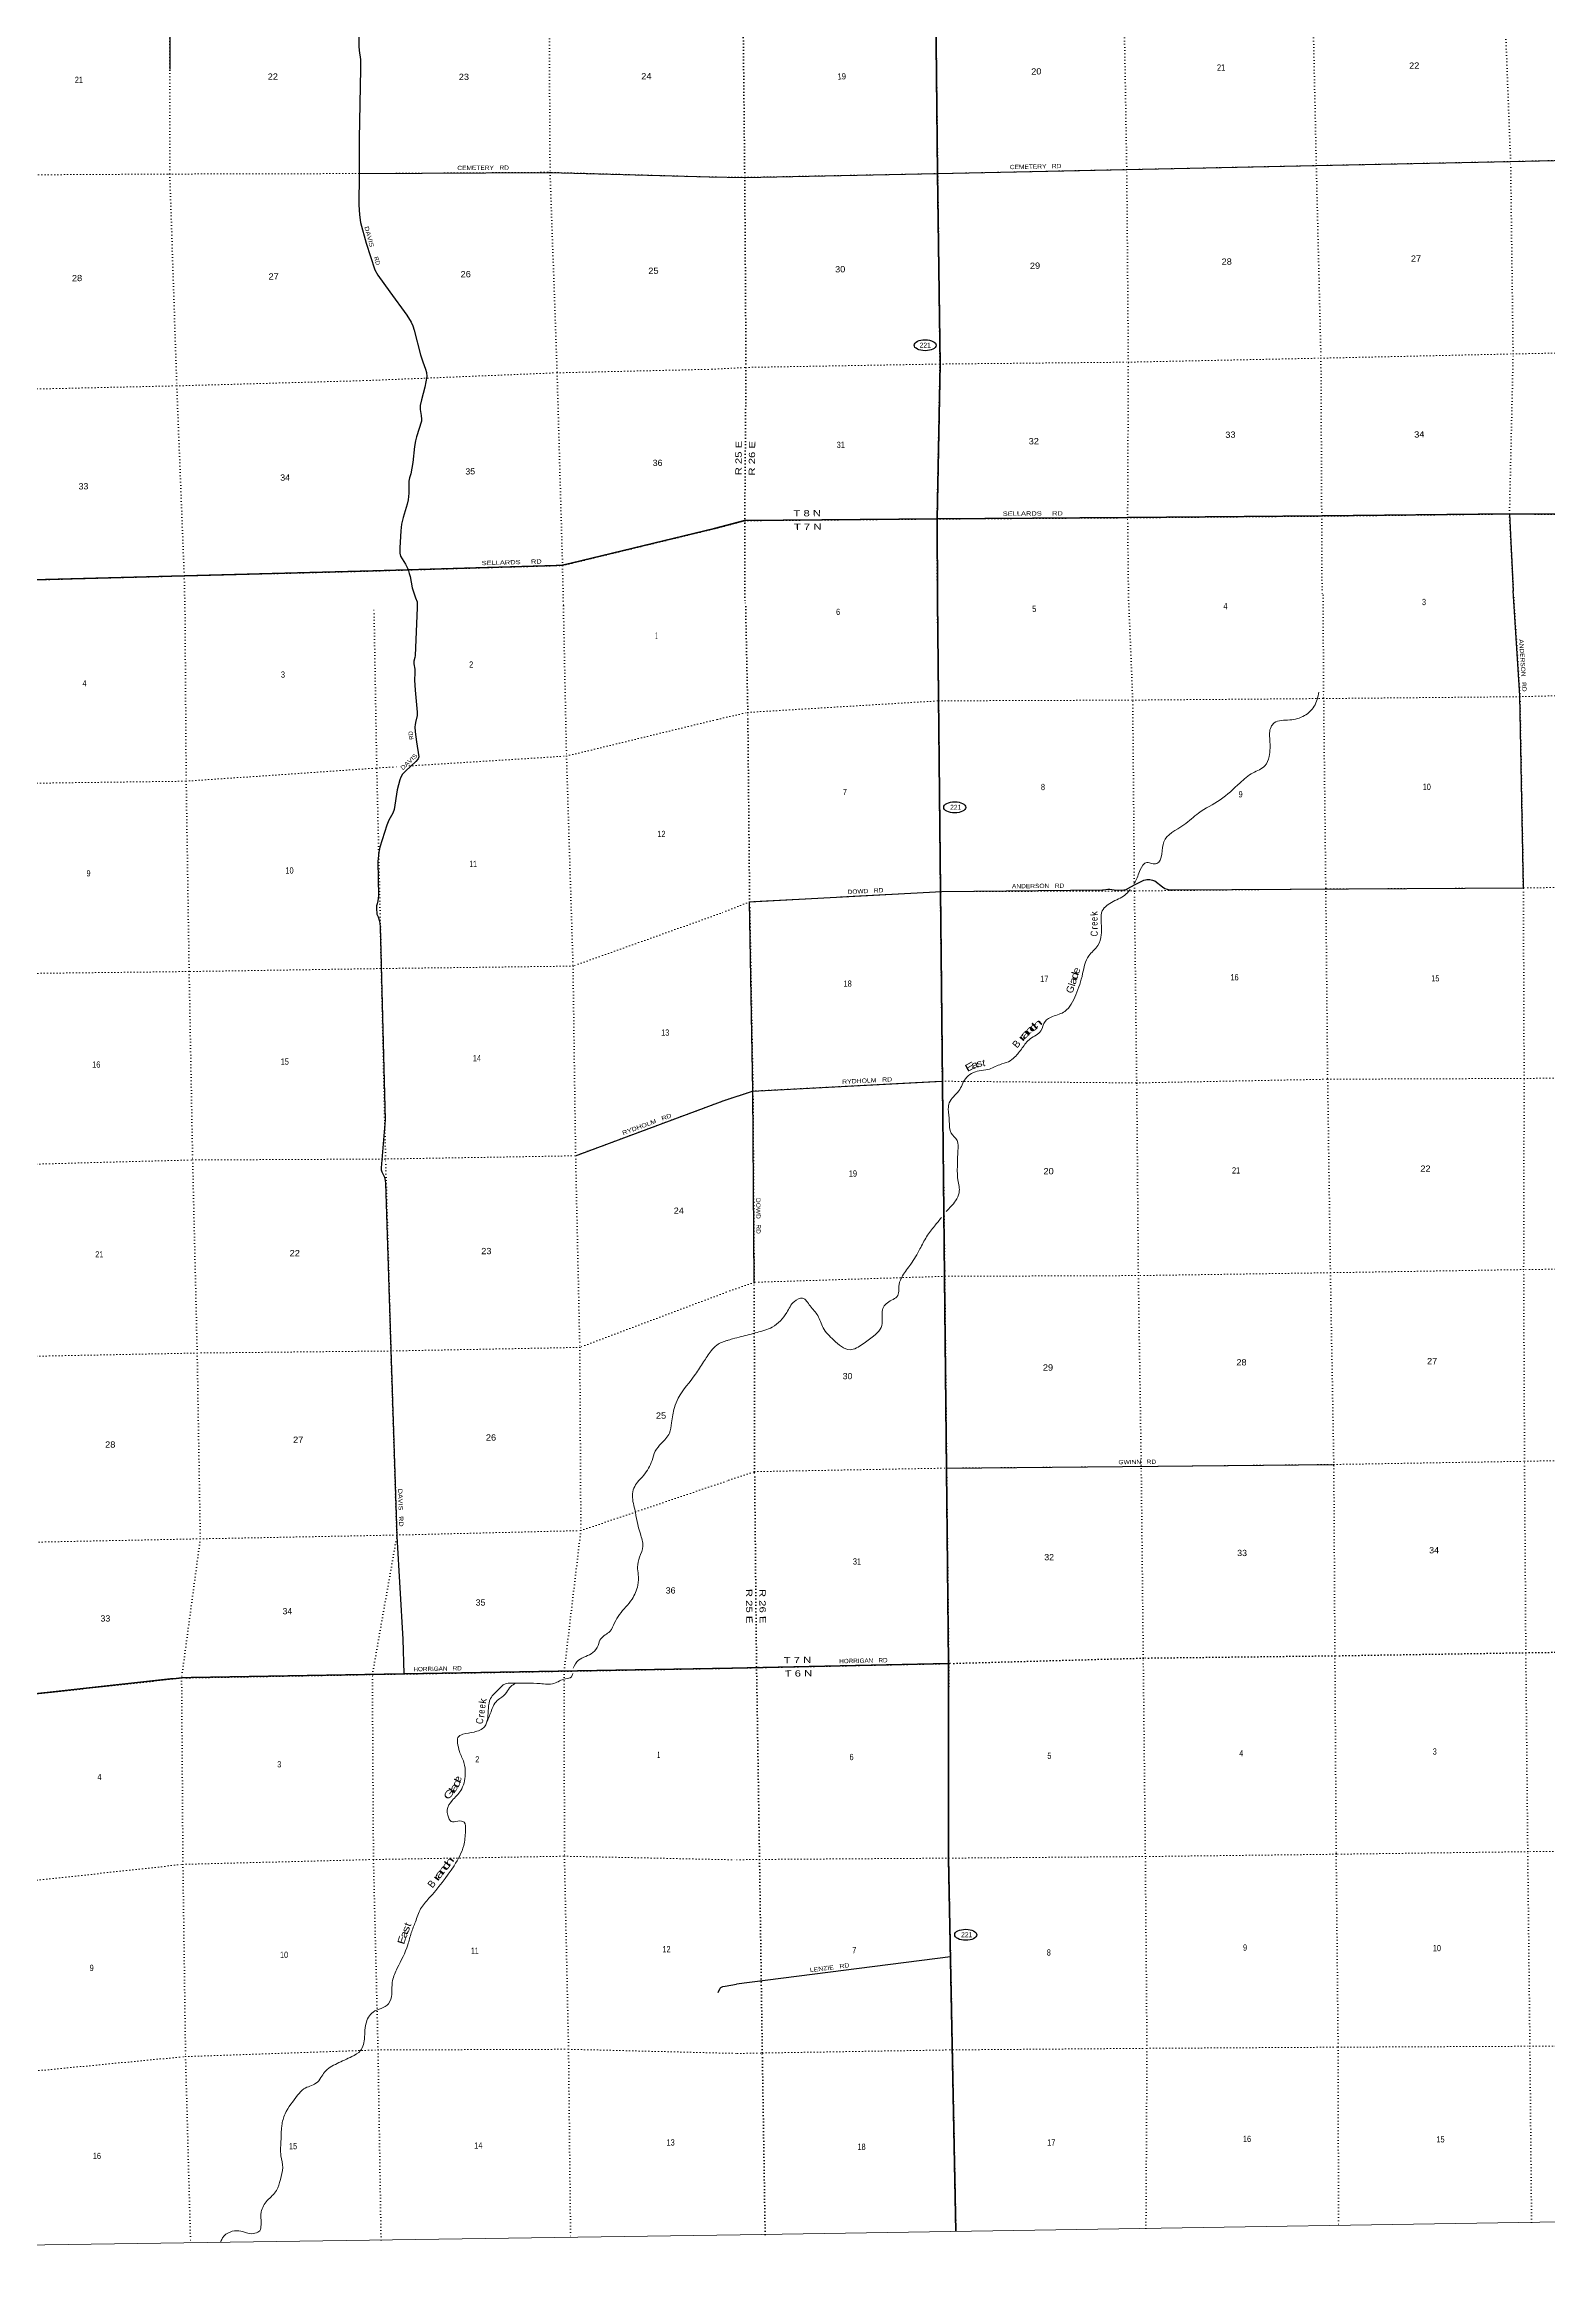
# Model space of a CAD drawing. Header units: feet. Extents: x 245918 to 509309, y -547785 to -360805.
# Drawn here: x 330674 to 372777, y -547785 to -485212 of the extents above; entities that cross this region are included whole.
import ezdxf
from ezdxf.enums import TextEntityAlignment as Align

# ---------------------------------------------------------------- set-up
doc = ezdxf.new("R2010")
doc.units = ezdxf.units.FT
doc.header["$LTSCALE"] = 60
doc.linetypes.add('DOTTED', pattern=[1.5, 0.3, -1.2])
for name, color, linetype, lineweight in [('17', 7, 'Continuous', 25), ('23', 7, 'Continuous', 70), ('26', 7, 'Continuous', 40), ('27', 7, 'Continuous', 13), ('29', 7, 'Continuous', 25), ('39', 7, 'Continuous', 13), ('4', 7, 'Continuous', 13), ('6', 7, 'DOTTED', 25), ('7', 7, 'DOTTED', 13)]:
    doc.layers.add(name, color=color, linetype=linetype, lineweight=lineweight)
doc.layers.add('30', color=7, linetype='Continuous')
doc.layers.add('41', color=7, linetype='Continuous')

msp = doc.modelspace()

# ---------------------------------------------------------------- linework, layer by layer
at = {"layer": '17'}
for centre, major_axis in [((355344.36, -493627.84), (-309.24, 1)), ((356174.03, -506569.06), (309.24, -1)), ((356482.57, -538137.71), (309.24, -1))]:
    msp.add_ellipse(centre, major_axis=major_axis, ratio=0.500121, dxfattribs=at)
at = {"layer": '23'}
for p, q in [((355687.11, -500763.42), (355678.16, -498488.66)), ((355995.73, -536012.44), (356206.16, -546444.91))]:
    msp.add_line(p, q, dxfattribs=at)
for points in [[(355678.16, -498488.66), (355678.15, -498486.68), (355761.26, -494154.81), (355694.02, -488822.09), (355632.02, -483362.72), (355568.1, -478759.86), (355566.68, -478731.15), (355558.65, -478667.47), (355544.01, -478604.97), (355522.92, -478544.34), (355495.61, -478486.25), (355462.38, -478431.33), (355432.34, -478391.73)], [(355687.11, -500763.43), (356002.74, -530539.85), (356002.74, -530540.93), (355995.73, -536012.44)]]:
    msp.add_lwpolyline(points, dxfattribs=at)
at = {"layer": '26'}
msp.add_line((356002.74, -530539.85), (349924.59, -530670.86), dxfattribs=at)
for points in [[(349441.7, -498759.79), (350290.13, -498535.72), (355678.16, -498488.66)], [(355678.16, -498488.66), (355680.2, -498488.64), (361016.43, -498454.8), (366454.64, -498408.66), (371716.11, -498348.37), (377094.09, -498389.92), (381208.81, -498405.29)], [(329271.68, -500226.53), (329273.7, -500226.48), (334584.39, -500082.22), (339873.17, -499946.3), (345009.46, -499798.52), (345179.68, -499790.06), (345429.36, -499732.3), (349441.7, -498759.79)], [(349924.59, -530670.86), (334782.32, -530937.53), (334511.97, -530945.52), (334354.54, -530961.5), (334198.26, -530975.19), (333951.29, -531000.3), (329642.67, -531474.62)]]:
    msp.add_lwpolyline(points, dxfattribs=at)
at = {"layer": '29'}
for p, q in [((334172.29, -478946.49), (334182.13, -485908.05)), ((371716.11, -498348.37), (371823.75, -500509.26)), ((345550.06, -516324.89), (349684.26, -514788.82)), ((355944.78, -525071.46), (366796.02, -524970.43)), ((356051.12, -538758.42), (350058.47, -539518.52))]:
    msp.add_line(p, q, dxfattribs=at)
for points in [[(339519.14, -483264.94), (339495.63, -483820.01), (339479.09, -485251.68), (339487.36, -485375.81), (339520.45, -485624.08), (339521.65, -485885.47)], [(339521.65, -485885.47), (339486.31, -487851.94), (339482.63, -488847.27), (339478.29, -489700.78)], [(349292.73, -488914.53), (350289.2, -488927.73), (355694.02, -488822.09), (360990.41, -488708.8), (366302.88, -488597.16), (371747.6, -488482.59), (377039.85, -488363.37)], [(339476.24, -488821.28), (344810.57, -488787.04), (349292.73, -488914.53)], [(339478.29, -489700.78), (339491.5, -489977.03), (339520.45, -490192.19), (339677.62, -490771.48), (339921.62, -491512.15), (340008.48, -491665.24), (340347.62, -492128.67), (340819.11, -492790.71), (340943.17, -492985.19), (340988.67, -493088.63), (341025.9, -493204.49), (341207.88, -493899.63), (341274.05, -494089.97), (341348.5, -494296.86), (341373.28, -494396.16), (341377.43, -494507.88), (341323.68, -494801.67)], [(341323.68, -494801.67), (341228.54, -495153.38), (341199.58, -495314.75), (341195.45, -495426.47), (341220.27, -495600.25), (341232.66, -495695.42), (341228.54, -495757.49), (341087.92, -496196.09), (341067.22, -496303.67), (341038.29, -496460.91), (340988.66, -496916.07), (340930.76, -497230.54), (340897.66, -497342.25), (340881.13, -497437.43), (340881.13, -497768.45), (340860.44, -497954.64), (340831.5, -498082.92), (340715.7, -498455.32), (340670.19, -498637.38), (340649.52, -498827.72), (340624.71, -499299.42), (340624.7, -499448.38), (340641.25, -499531.14), (340781.87, -499762.85), (340856.31, -499911.81)], [(340856.31, -499911.81), (340891.46, -500015.26), (340914.21, -500106.29), (340974.18, -500424.9), (340996.93, -500503.51), (341067.23, -500697.99), (341106.52, -500811.78), (341112.73, -500859.36), (341112.73, -500983.49)], [(350425.95, -509215.21), (355809.14, -508926.69), (360311.77, -508879.84), (360343.38, -508876.95), (360466.54, -508857.02), (360502.37, -508855.39), (360522.21, -508856.49), (360640.85, -508881.47), (360677.25, -508884.28), (360908.45, -508877.76), (360971.57, -508866.8), (361004.15, -508853.76), (361229.17, -508730.48), (361473.67, -508611.47), (361514.88, -508596.2), (361554.8, -508589.68), (361594.71, -508588.05), (361636.25, -508589.68), (361714.45, -508602.72), (361746.22, -508614.13), (361775.42, -508626.9), (361997.8, -508797.14), (362063.08, -508837.46), (362120.91, -508861.14), (362183.64, -508873.32), (362306.03, -508876.82), (372104.81, -508826), (372008.9, -503433.79), (371823.75, -500509.26)], [(341107.36, -500983.37), (341050.59, -502320.38), (341042.7, -502370.24), (341020.62, -502470.31), (341014.38, -502510.29), (341020.28, -502551.44), (341043.5, -502698.02), (341048.96, -502870.91), (341040.6, -502940.09), (341036.85, -503010.05), (341050.5, -503285.16), (341109.65, -503899.96), (341108.02, -503994.59), (341066.19, -504189.96), (341058.08, -504254.46), (341049.33, -504316.95), (341056.42, -504449.47), (341094.76, -504730.64), (341156.28, -505154.37), (341152.97, -505184.03), (341139.24, -505211.52), (341075.51, -505283.84), (340788.28, -505556.05), (340754.66, -505581.34), (340699.72, -505641.32), (340653.89, -505720.21), (340622.3, -505801.24), (340553.11, -506079.13), (340467.47, -506630.85), (340430.84, -506727.83), (340317.63, -506930.71), (340264.01, -507069.27), (340067.91, -507685.35), (340032.79, -507821.57), (340009.06, -508083.22), (340025.45, -509049.69), (340010.43, -509181.2), (339990.48, -509269.59), (339975.5, -509324.56), (339975.5, -509389.53), (339985.49, -509554.45), (340016.32, -509637.64), (340055.41, -509754.36), (340074.49, -509902.54), (340216.49, -515318.78), (340098.15, -516663.24), (340102.85, -516716.04), (340121.09, -516777.65), (340192.21, -516921.77), (340207.74, -516965.93), (340216.96, -517014.04), (340227.57, -517088.34), (340541.51, -526981.41), (340711.79, -529857.51), (340740.84, -530832.59)], [(350552.5, -519867.21), (350519.12, -514502.99), (350425.95, -509215.21)], [(349684.26, -514788.82), (350511.13, -514511.04), (355829.94, -514238)], [(349540.53, -539756.07), (349596.17, -539635.06), (349623.21, -539616.53), (349671.09, -539590.08), (349740.69, -539577.2), (350058.47, -539518.52)]]:
    msp.add_lwpolyline(points, dxfattribs=at)
at = {"layer": '39'}
for points in [[(366377.53, -503341.67), (366242.55, -503738.73), (365974.7, -503998.39), (365557.91, -504121.05), (365121.83, -504203.99), (365034.61, -504314.6), (365001.25, -504679.05), (364978.94, -505143.69), (364864, -505403.64), (364531.91, -505600.58), (364166.16, -505882.71), (363611, -506356.3), (363006.54, -506728.63), (362591.92, -507058.16), (362028.83, -507535.96), (361976.78, -507880.77), (361831.75, -508143.47), (361698.89, -508140.68), (361557.2, -508111.98), (361366.32, -508321.55), (361225.4, -508654.47), (361192.72, -508700.96)], [(361090.22, -508872.83), (360980.35, -508991.21), (360612.21, -509205.81), (360308.18, -509466.35), (360275.3, -509712.26), (360277.92, -510136.1), (360182.33, -510437.78), (359925.44, -510727.31), (359757.22, -511223.62), (359567.81, -511818.89), (359255.77, -512282.54), (358916.04, -512425.42), (358702.83, -512561.2), (358588.01, -512825.17), (358286.98, -513051.49), (358065.25, -513306.01), (357851.56, -513560.33), (357676.43, -513691.16), (357435.47, -513773.37), (357099.57, -513910.13), (356861.18, -513944.06), (356473.53, -514166.46), (356286.67, -514510.54), (356020.71, -514839.36), (355993.2, -515013.7), (356020.71, -515353.21), (356076.49, -515688.94), (356237.58, -515895.97), (356262.49, -516190.69), (356250.41, -516526.49), (356260.38, -516994.36), (356295.56, -517363.17), (356193.61, -517586.64), (355936.75, -517880.53)], [(355798.14, -518052.9), (355609.16, -518291.99), (355384.74, -518590.77), (355197.88, -518934.85), (354942.94, -519356.93), (354711.37, -519686.02), (354614.16, -519933.49), (354553.89, -520272.48), (354399.79, -520366.64), (354159.31, -520599.52), (354141.85, -520957.55), (354086.2, -521181.91), (353894.84, -521375.42), (353591.8, -521601.78), (353240.3, -521754.99), (352779.51, -521482.94), (352483.66, -521142.57), (352334.56, -520798.64), (352123.29, -520528.54), (351907.68, -520314.81), (351680.96, -520402.7), (351464.94, -520713.33), (351058.69, -521121.01), (350632.69, -521272.02), (350191.53, -521387.23), (349948.02, -521451.42), (349786.3, -521499.15)], [(349801.52, -521494.66), (349508.54, -521625.55), (349349.37, -521789.13), (349136.61, -522098.38), (348910.41, -522442.04), (348427.75, -523109.77), (348320.1, -523372.97), (348240.99, -523798.5), (348177.77, -524093.09), (347954.57, -524374.37), (347782.43, -524600.5), (347692.65, -524857.36), (347453.62, -525273.6), (347206.89, -525581.43), (347146.29, -525789.53), (347205.06, -526220.71), (347363.85, -526913.5), (347437.16, -527253.97), (347342.22, -527563.18), (347286.7, -527839.55), (347304.06, -528052.33), (347292.81, -528350.04), (347131.3, -528742.83), (346782.6, -529169.02), (346644.49, -529400.58), (346510.53, -529642.13), (346256.21, -529849.57), (346181.25, -530033.8), (346036.7, -530237.34), (345634.7, -530451.37), (345481.13, -530675.99)], [(345470.29, -530819.53), (345432.38, -530915.22), (345263.48, -530968.41), (344944.02, -531098.58), (344554.71, -531105.34), (343819.55, -531089.95), (343520.84, -531143.38), (343412.66, -531247.78), (343167.35, -531519.39), (343107.84, -531795.83), (343086.29, -532073.61), (342996.19, -532310.38), (342705, -532460.16), (342392.48, -532523.88), (342252.1, -532612.76), (342244.55, -532765.67), (342294.26, -533004.02), (342418.94, -533309.43), (342458.18, -533642.45), (342331.66, -534100.96), (342092.43, -534378.51), (341952.77, -534638.24), (341969.21, -534792.74), (342065.85, -534967.97), (342249.37, -534954.73), (342425.57, -534983.84), (342465.31, -535222.37), (342416.01, -535639.34), (342145.38, -536202.88), (341440.95, -537115.69), (341208, -537411.22), (341062.04, -537777.6), (340947.04, -538081.13), (340850.52, -538416.51), (340553.44, -539074.99), (340421.17, -539423.04), (340397.16, -539797.37), (340309.6, -540068.26), (340104.01, -540200.48), (339873.95, -540300.96), (339673.61, -540638.14), (339635.56, -541008.68), (339523.68, -541382.52), (339282.66, -541547.52), (338868.36, -541741.66), (338516.75, -541984.96), (338415.3, -542135.48), (338276.07, -542296.71), (337937.03, -542451.35), (337762.16, -542631.28), (337410.99, -543154), (337318.3, -543479.26), (337298.45, -543863.56), (337293.88, -544330.01), (337345, -544656.8), (337278.4, -544989.64), (337171.44, -545297.05), (336912.31, -545578.96), (336741.67, -545899.54), (336738.76, -546219.22), (336717.99, -546386.35), (336700.18, -546430.96)], [(343070.32, -532164.46), (343196.61, -531852.59), (343289.21, -531647.94), (343430.98, -531520.85), (343616.03, -531352.8), (343733.2, -531185.93), (343873.35, -531091.71)], [(336700.18, -546430.96), (336644.98, -546466.23), (336479.72, -546507.15), (336171.05, -546436.12), (335931.47, -546440.28), (335701.86, -546568.9), (335649.04, -546638.16), (335599.8, -546756.11)]]:
    msp.add_spline(points, degree=3, dxfattribs=at)
at = {"layer": '4'}
msp.add_lwpolyline([(252658.03, -364975.08), (284238.76, -364605.82), (315818.96, -364193.12), (347398.55, -363736.98), (378977.49, -363237.41), (410555.7, -362694.39), (442133.15, -362107.94), (473709.75, -361478.06), (505285.47, -360804.74), (509308.75, -543581.54), (477481.62, -544260.21), (445653.59, -544895.11), (413824.71, -545486.24), (381995.06, -546033.57), (350164.67, -546537.12), (318333.63, -546996.89), (286501.99, -547412.88), (254669.8, -547785.08)], close=True, dxfattribs=at)
msp.add_lwpolyline([(252658.03, -364975.08), (284238.76, -364605.82), (315818.96, -364193.12), (347398.55, -363736.98), (378977.49, -363237.41), (410555.7, -362694.39), (442133.15, -362107.94), (473709.75, -361478.06), (505285.47, -360804.74), (509308.75, -543581.54), (477481.62, -544260.21), (445653.59, -544895.11), (413824.71, -545486.24), (381995.06, -546033.57), (350164.67, -546537.12), (318333.63, -546996.89), (286501.99, -547412.88), (254669.8, -547785.08)], close=True, dxfattribs=at)
at = {"layer": '6'}
for points in [[(349985.1, -456154.99), (349967.87, -457744.99), (349978.09, -462856.04), (350015.78, -468247.67), (350081.64, -472845.35), (350164.32, -478242), (350233.48, -483480.28), (350289.2, -488927.73), (350324.11, -494249.12), (350288.99, -498610.06), (350293.22, -500845.91)], [(349441.7, -498759.79), (350290.13, -498535.72), (355678.2, -498488.68), (361016.43, -498454.8), (366454.64, -498408.66), (371716.11, -498348.37), (377094.09, -498389.92), (381206.43, -498405.28)], [(317694.14, -500509.62), (318507.66, -500490.99), (323864.56, -500354.09), (329267.66, -500224.56), (334584.39, -500082.22), (339873.17, -499946.3), (345179.68, -499790.06), (349441.7, -498759.79)], [(350861.65, -546526.55), (350780.8, -541437.72), (350703.95, -536028.74), (350618.6, -530531.64), (350566.31, -525173.19), (350553.8, -519872.16), (350519.12, -514502.99), (350425.95, -509215.21), (350374.86, -503910.09), (350313.25, -500841.76)], [(381732.54, -530130.89), (377490.25, -530167.14), (372173.28, -530238.32), (366824.57, -530324.34), (361454.36, -530389.35), (356005.54, -530540.8), (350626.62, -530655.52), (349924.59, -530670.86)], [(349924.59, -530670.86), (345243.47, -530756.04), (339867.16, -530847.35), (334511.01, -530943.88), (329642.67, -531474.62), (324275.91, -532058.22), (319188.87, -532651.05), (318137.71, -532754.89)]]:
    msp.add_lwpolyline(points, dxfattribs=at)
at = {"layer": '7'}
for points in [[(355114.54, -455068.79), (355115.04, -457592.83), (355364.29, -462815.07), (355425.42, -468143.91), (355480.48, -472832.22), (355551.45, -478152.81), (355632.02, -483362.72), (355694.02, -488822.09), (355761.26, -494154.81), (355678.2, -498488.68), (355687.11, -500763.42)], [(344556.94, -456637.01), (344570.44, -457824.37), (344643.16, -463060.66), (344753.13, -468268.2), (344760.07, -472973.68), (344788.35, -478214.5), (344806.69, -483515.72), (344834.61, -488786.7), (345031.81, -494400.4), (345181.41, -499715.73), (345208.01, -500922.44)], [(334018.17, -464507.96), (334089.66, -468418.87), (334118.94, -473005.64), (334179.4, -478254.02), (334184.22, -483590.52), (334179.72, -488836.91), (334375.45, -494765.67), (334584.39, -500082.22), (334605.65, -501078.48)], [(366072.75, -468031.78), (366089.24, -472603.28), (366093.69, -477907.26), (366188.63, -483223.3), (366302.88, -488597.16), (366433.6, -493990.73), (366454.64, -498408.66), (366464.67, -500594.93)], [(371823.75, -500509.26), (371716.11, -498348.37), (371818.07, -493871.48), (371747.6, -488482.59), (371540.64, -483086.69), (371460.09, -477786.4), (371410.93, -472455.29), (371486.89, -467980.98)], [(361041.81, -500680.35), (361016.43, -498454.8), (361036.93, -494102.23), (360992.42, -488708.75), (360901.37, -483296.22), (360825.58, -478029.97), (360794.77, -472712.51), (360781.47, -468082.47)], [(381042, -488299.77), (377039.85, -488363.37), (371747.6, -488482.59), (366302.88, -488597.16), (360992.42, -488708.75), (355694.02, -488822.09), (350289.2, -488927.73), (349292.73, -488914.53)], [(349292.73, -488914.53), (344760.28, -488784.97), (339476.24, -488821.28), (334105.39, -488835.18), (328881.37, -488864.62), (323612.33, -489257.1), (318319.05, -489635.89), (317544.91, -489662.42)], [(317620.68, -495168.89), (318422.66, -495152.6), (323743.78, -495036.28), (329116.47, -494883.11), (334375.45, -494765.67), (339700.11, -494617.2), (345031.81, -494400.4), (349374.23, -494300.3)], [(349374.23, -494300.3), (350324.11, -494249.12), (355761.26, -494154.81), (361036.93, -494102.23), (366433.6, -493990.73), (371818.07, -493871.48), (377094.69, -493770.68), (381131.93, -493747.56)], [(372334.99, -546191.01), (372287.69, -541259.18), (372227.29, -535810.1), (372173.28, -530238.32), (372137.7, -524879.05), (372113.01, -519513.05), (372126.84, -514159.04), (372104.81, -508826), (372009.25, -503473.08), (371823.75, -500509.26)], [(334605.65, -501078.48), (334639.33, -505835.8), (334722.01, -511165.52), (334819.83, -516442.7), (334947.65, -521848.02), (335034.3, -527051.02), (334511.01, -530943.88), (334548.05, -536165.83), (334621.57, -541547.97), (334761.57, -546765.07)], [(340099.19, -546687.23), (340014.65, -541363.95), (339885.99, -536031.01), (339855.75, -530854.19), (340542.78, -526965.51), (340376.49, -521787.7), (340225.36, -516413.25), (340106.7, -511080), (339979.57, -505467.75), (339900.47, -501001.16)], [(345208.01, -500922.44), (345294.36, -505132.3), (345477.65, -511013.09), (345550.06, -516324.89), (345667.25, -521690.19), (345696.83, -526819.8), (345229.78, -530756.04), (345236.59, -535938.18), (345352.43, -541343.71), (345409.35, -546608.58)], [(355687.11, -500763.43), (355720.63, -503591.87), (355772.8, -508929.34), (355827.26, -514239.29), (355892.68, -519699.45), (355944.2, -525063.38), (356003.54, -530467.25), (355998.08, -535967.74), (356106.42, -541362.56), (356206.16, -546444.91)], [(361530.05, -546362.34), (361558.69, -541317.47), (361513.39, -535948.19), (361454.36, -530383.62), (361398.95, -525082.24), (361317.82, -519679.88), (361271.58, -514300.78), (361207.19, -508920.11), (361159.66, -503565.14), (361041.81, -500680.35)], [(366491.33, -500622.67), (366509.04, -503501.2), (366568.45, -508831.79), (366621.35, -514182.58), (366698.88, -519599.09), (366794.2, -525005.13), (366824.57, -530324.34), (366859.4, -535860.43), (366915.06, -541285.51), (366924.69, -546277.43)], [(349522.6, -504105.81), (350374.86, -503910.09), (355726.37, -503586.13), (361159.66, -503565.14), (366505.62, -503521.38), (371995.49, -503469.64), (377390.5, -503327.42), (381292.59, -503480.29)], [(340899.64, -505407.11), (345294.36, -505132.3), (349522.6, -504105.81)], [(317770.25, -506042.3), (318655.66, -506002.55), (323969.13, -505960.62), (329296.37, -505906.39), (334639.33, -505835.8), (339979.57, -505467.75), (340568.45, -505428.94)], [(381381.23, -508849.84), (377446.09, -508744.04), (372104.81, -508826), (366568.45, -508853.58), (361203.88, -508909.26), (355773.94, -508929.34), (350425.95, -509215.21), (349604.82, -509538.86)], [(349604.82, -509538.86), (345477.65, -511013.09), (340074.76, -511082.7), (334712.03, -511165.69), (329354.83, -511229.28), (324022.27, -511316.98), (318796.57, -511395.4), (317844.07, -511408.8)], [(349684.26, -514788.82), (350511.13, -514511.04), (355827.26, -514237), (361271.1, -514284.71), (366623.3, -514180.53), (372126.84, -514159.04), (377430.28, -514106.27), (381469.58, -514202.27)], [(317918.59, -516825.8), (318944.88, -516790.49), (324113.7, -516694.78), (329459.03, -516583.35), (334819.83, -516442.7), (340209.42, -516415.53), (345550.06, -516324.89), (349684.26, -514788.82)], [(381558.6, -519594.05), (377405.13, -519452.95), (372113.01, -519510.76), (366698.88, -519599.09), (361317.82, -519679.88), (355901.21, -519699.51), (350552.5, -519867.21), (349765.34, -520146.8)], [(349765.34, -520146.8), (345667.25, -521690.19), (340368.69, -521790.15), (334947.65, -521848.02), (329578.26, -521954.34), (324210.23, -521985.42), (319101.7, -522016.87), (317990.05, -522020.89)], [(349845, -525411.81), (350566.19, -525169.18), (355955.66, -525070.27), (361399.91, -525025.49), (366799.15, -524968.84), (372137.7, -524879.05), (377437.69, -524778.14), (381645.07, -524832.43)], [(318062.8, -527308.82), (319151.19, -527262.26), (324256.92, -527217.9), (329707.73, -527157.54), (335034.3, -527051.02), (340537.91, -526945.24), (345696.83, -526819.8), (349845, -525411.81)], [(318207.8, -537848.94), (319239.71, -537845.86), (324173.69, -537314.76), (329478.38, -536720.16), (334548.05, -536165.83), (339885.99, -536031.01), (345236.59, -535938.18), (350005.82, -536038.92)], [(381824.17, -535681.66), (377524.4, -535747.44), (372227.29, -535810.1), (366858.05, -535882.56), (361516.83, -535947.05), (356010.69, -535991.83), (350703.95, -536028.74), (350005.82, -536038.92)], [(350087.86, -541460.76), (350795.67, -541448.93), (356037.72, -541361.48), (361558.69, -541317.47), (366915.06, -541285.51), (372287.69, -541259.18), (377559.87, -541237.3), (381915.23, -541198.09)], [(318281.7, -543222.33), (319281.46, -543255.45), (324047.12, -542672.22), (329345.43, -542053.62), (334621.57, -541547.97), (340014.65, -541363.95), (345352.43, -541343.71), (350087.86, -541460.76)]]:
    msp.add_lwpolyline(points, dxfattribs=at)

# ---------------------------------------------------------------- texts
at = {"layer": '17', "width": 0.8}
for p in [(355347.26, -493696.15), (356200.08, -506637.37), (356508.62, -538206.02)]:
    msp.add_text('221', height=140, dxfattribs=at).set_placement(p, align=Align.CENTER)
at = {"layer": '27'}
for s, rotation, width, p in [('SELLARDS     RD', 0.363, 1.3, (357520.33, -498405.03)), ('SELLARDS     RD', 1.648, 1.3, (342920.16, -499788.6)), ('HORRIGAN   RD', 1.238, 1.1, (341008.01, -530762.08)), ('HORRIGAN   RD', 1.235, 1.1, (352939.03, -530535.87))]:
    msp.add_text(s, height=120, rotation=rotation, dxfattribs=dict(at, width=width)).set_placement(p)
at = {"layer": '30'}
for s, rotation, width, p in [('CEMETERY   RD', 0.368, 1.15, (342236.24, -488723.56)), ('CEMETERY   RD', 1.225, 1.15, (357717.28, -488698.79)), ('DAVIS ', 285.18, 1.25, (339631.94, -490314.75))]:
    msp.add_text(s, height=120, rotation=rotation, dxfattribs=dict(at, width=width)).set_placement(p)
msp.add_text('RD', height=120, rotation=288.234, dxfattribs=at).set_placement((339892.88, -491169.22))
for s, rotation, width, p in [('ANDERSON   RD', 273.623, 1.15, (372032.56, -502597.85)), ('RD', 97.765, 0.9, (340994.88, -504548)), ('DAVIS', 43.462, 1.2, (340920.4, -505334.4)), ('ANDERSON   RD', 0.596, 1.15, (358509.82, -508828.58)), ('DOWD   RD', 3.068, 1.15, (353674.43, -508971)), ('RYDHOLM   RD', 2.939, 1.2, (353720.59, -514276.19)), ('RYDHOLM   RD', 20.264, 1.25, (347567.88, -515495.54)), ('DOWD   RD', 270.357, 1.15, (350610.93, -518008.56)), ('GWINN   RD', 0.503, 1.15, (361288.48, -524957.49)), ('DAVIS   RD', 271.818, 1.25, (340590.73, -526180.49)), ('LENZIE   RD', 7.229, 1.2, (352674.55, -539116.15))]:
    msp.add_text(s, height=120, rotation=rotation, dxfattribs=dict(at, width=width)).set_placement(p, align=Align.CENTER)
at = {"layer": '41'}
for s, rotation, width, p in [('k', 94.041, 0.95, (360175.29, -509534.42)), ('e', 92.021, 0.75, (360175.08, -509824.18)), ('e', 90.339, 0.7, (360175.19, -509692.65)), ('C', 87.52, 0.8, (360179.03, -510108.25)), ('d', 72.406, 1.35, (359625.19, -511308.08)), ('e', 71.675, 1.15, (359672.69, -511169.86)), ('a', 72.406, 1.25, (359579.78, -511455.56)), ('r', 49.162, 2.1, (358134.16, -513073.36)), ('a', 46.715, 2.05, (358219.85, -512978.38)), ('n', 47.005, 2.05, (358321.92, -512881.5)), ('c', 39.779, 2.05, (358434.21, -512800.34)), ('h', 41.483, 2, (358545.41, -512711.12)), ('E', 28.698, 1.6, (356647.23, -513915.56)), ('a', 19.343, 1.3, (356759.81, -513872.33)), ('s', 14.442, 1.25, (356885.35, -513830.57)), ('k', 81.335, 1.05, (343046.3, -531607.55)), ('e', 85.489, 0.8, (343005.72, -531895.6)), ('e', 85.639, 0.8, (343024.84, -531746.72)), ('C', 82.49, 0.85, (342958.22, -532164.7)), ('e', 74.889, 1.05, (342343.61, -533798.96)), ('G', 51.896, 1.45, (342076.71, -534258.49)), ('l', 53.206, 1.5, (342167.44, -534161.05)), ('a', 57.138, 1.65, (342228.07, -534066.39)), ('d', 63.421, 1.55, (342302.89, -533932.7)), ('n', 52.517, 1.85, (341902.84, -536377.37)), ('c', 52.517, 1.95, (341997.74, -536260.94)), ('h', 52.517, 1.8, (342086.38, -536149.92)), ('r', 52.167, 1.95, (341738.59, -536588.61)), ('a', 52.517, 1.85, (341809.82, -536489.75)), ('a', 72.469, 1.25, (340832.21, -538159.45)), ('s', 69.428, 1.45, (340886.77, -538014.92)), ('t', 69.428, 1.1, (340935.37, -537883.89)), ('E', 73.082, 1.3, (340774.85, -538312.18))]:
    msp.add_text(s, height=200, rotation=rotation, dxfattribs=dict(at, width=width)).set_placement(p, align=Align.CENTER)
for s, rotation, p in [('r', 92.021, (360179.34, -509945.14)), ('G', 72.293, (359503.02, -511693.02)), ('l', 72.293, (359546.18, -511563.53)), ('B', 50.038, (357976.01, -513256.81)), ('t', 8.326, (356997.96, -513816.36)), ('r', 81.071, (342994.23, -532021.47)), ('B', 52.167, (341594.07, -536774.06))]:
    msp.add_text(s, height=200, rotation=rotation, dxfattribs=at).set_placement(p, align=Align.CENTER)
at = {"layer": '6', "width": 1.35}
for s, rotation, p in [('R 25 E', 89.539, (350199.76, -497271.83)), ('R 26 E', 89.539, (350574.64, -497277.18)), ('T 8 N', 0.5, (351655.16, -498423.6)), ('T 7 N', 0.5, (351667.23, -498800.31)), ('R 25 E', 270.559, (350323.31, -528453.86)), ('R 26 E', 270.559, (350698.29, -528454.87)), ('T 7 N', 1.235, (351383.97, -530539.58)), ('T 6 N', 1.235, (351410.38, -530913.9))]:
    msp.add_text(s, height=175, rotation=rotation, dxfattribs=at).set_placement(p)
at = {"layer": '7'}
for s, rotation, width, p in [('21', 0.82, 0.85, (331519.59, -486284.46)), ('22', 0.82, 1.1, (336925.27, -486195.02)), ('23', 0.82, 1.1, (342278.23, -486202.66)), ('24', 0.82, 1.1, (347389.72, -486184.3)), ('19', 1.269, 0.9, (352892.51, -486188.6)), ('20', 1.269, 1.1, (358317.56, -486050.68)), ('21', 1.269, 0.9, (363521.82, -485941.44)), ('22', 1.269, 1.1, (368905.74, -485888.47)), ('28', 1.269, 1.1, (363651.97, -491376.3)), ('27', 1.269, 1.1, (368955.58, -491292.24)), ('28', 0.82, 1.1, (331439.24, -491836.59)), ('27', 0.82, 1.1, (336947.82, -491789.71)), ('26', 0.82, 1.1, (342329.87, -491728.14)), ('25', 0.82, 1.1, (347589.13, -491631.35)), ('30', 1.269, 1.1, (352822.23, -491590.61)), ('29', 1.269, 1.1, (358281.33, -491491.79)), ('33', 1.269, 1.1, (363756.1, -496223.08)), ('34', 1.269, 1.1, (369047.27, -496214.81)), ('31', 1.269, 0.85, (352867.55, -496506.71)), ('32', 1.269, 1.1, (358247.17, -496405.65)), ('34', 0.82, 1.05, (337276.14, -497421.44)), ('35', 0.82, 1.05, (342461.91, -497248.5)), ('36', 0.82, 1.05, (347711.86, -497011.03)), ('33', 0.82, 1.05, (331626.16, -497667.08))]:
    msp.add_text(s, height=175, rotation=rotation, dxfattribs=dict(at, width=width)).set_placement(p)
for s, width, p in [('6', 0.85, (352847.92, -501181.23)), ('5', 0.85, (358343.67, -501097.25)), ('4', 0.85, (363699.74, -501022.11)), ('3', 0.85, (369263.28, -500905.2)), ('1', 0.4, (347781.21, -501845.79)), ('4', 0.85, (331733.42, -503182.45)), ('3', 0.85, (337294.18, -502938.51)), ('2', 0.85, (342567.53, -502656.63)), ('7', 0.85, (353039.31, -506225.93)), ('8', 0.85, (358588.09, -506085.23)), ('9', 0.85, (364124.33, -506288.85)), ('10', 0.85, (369284.39, -506081.31)), ('12', 0.85, (347839.52, -507400.3)), ('11', 0.65, (342573.82, -508239.08)), ('9', 0.85, (331845.89, -508501.59)), ('10', 0.85, (337420.33, -508422.41)), ('18', 0.85, (353057.54, -511591.67)), ('17', 0.85, (358568.53, -511458.83)), ('16', 0.85, (363898.07, -511413.78)), ('15', 0.85, (369524.81, -511442.47)), ('13', 0.85, (347946.66, -512962.9)), ('16', 0.85, (332006.88, -513858.09)), ('15', 0.85, (337287.72, -513774.51)), ('14', 0.85, (342672.2, -513677.07)), ('19', 0.85, (353205.95, -516908)), ('20', 1.1, (358659.92, -516843.52)), ('21', 0.85, (363942.07, -516820.91)), ('22', 1.1, (369218.65, -516772.07)), ('24', 1.1, (348297.84, -517949.73)), ('21', 0.85, (332091.43, -519171.7)), ('22', 1.1, (337539.01, -519137.52)), ('23', 1.1, (342905.88, -519079.57)), ('30', 1.05, (353032.05, -522580.26)), ('29', 1.1, (358642.43, -522339.95)), ('28', 1.1, (364063.58, -522195.2)), ('27', 1.1, (369406.86, -522160.33)), ('25', 1.1, (347801.1, -523687.19)), ('28', 1.1, (332368.49, -524497.53)), ('27', 1.1, (337634.57, -524363.4)), ('26', 1.1, (343036.17, -524300.06)), ('32', 1.05, (358681.47, -527651.67)), ('33', 1.05, (364087.58, -527534.11)), ('34', 1.05, (369466.75, -527457.39)), ('31', 0.85, (353319.78, -527771.2)), ('36', 1.05, (348074.7, -528582.6)), ('33', 1.05, (332238.16, -529365.95)), ('34', 1.05, (337337.99, -529163.23)), ('35', 1.05, (342750.24, -528920.06)), ('1', 0.4, (347842.89, -533183.16)), ('6', 0.85, (353223.96, -533247.14)), ('5', 0.85, (358767.35, -533212.63)), ('4', 0.85, (364144.53, -533143.07)), ('3', 0.85, (369564.75, -533093.48)), ('4', 0.85, (332151.2, -533807.7)), ('3', 0.85, (337190.45, -533451.57)), ('2', 0.85, (342738.5, -533311.93)), ('10', 0.85, (337267.68, -538784.23)), ('11', 0.65, (342621.01, -538669.5)), ('12', 0.85, (347983.03, -538629.13)), ('7', 0.85, (353299.3, -538657.68)), ('8', 0.85, (358751.03, -538719.83)), ('9', 0.85, (364250.72, -538582.06)), ('10', 0.85, (369568.63, -538597.09)), ('9', 0.85, (331933.43, -539152.17)), ('16', 0.85, (332023.08, -544417.44)), ('15', 0.85, (337518.97, -544142.6)), ('14', 0.85, (342710.57, -544123.47)), ('13', 0.85, (348098.31, -544038.74)), ('18', 0.85, (353447.43, -544161.02)), ('17', 0.85, (358765.27, -544038.77)), ('16', 0.85, (364248.41, -543940.09)), ('15', 0.85, (369668.48, -543952.79))]:
    msp.add_text(s, height=175, dxfattribs=dict(at, width=width)).set_placement(p)

doc.saveas('drawing.dxf')
